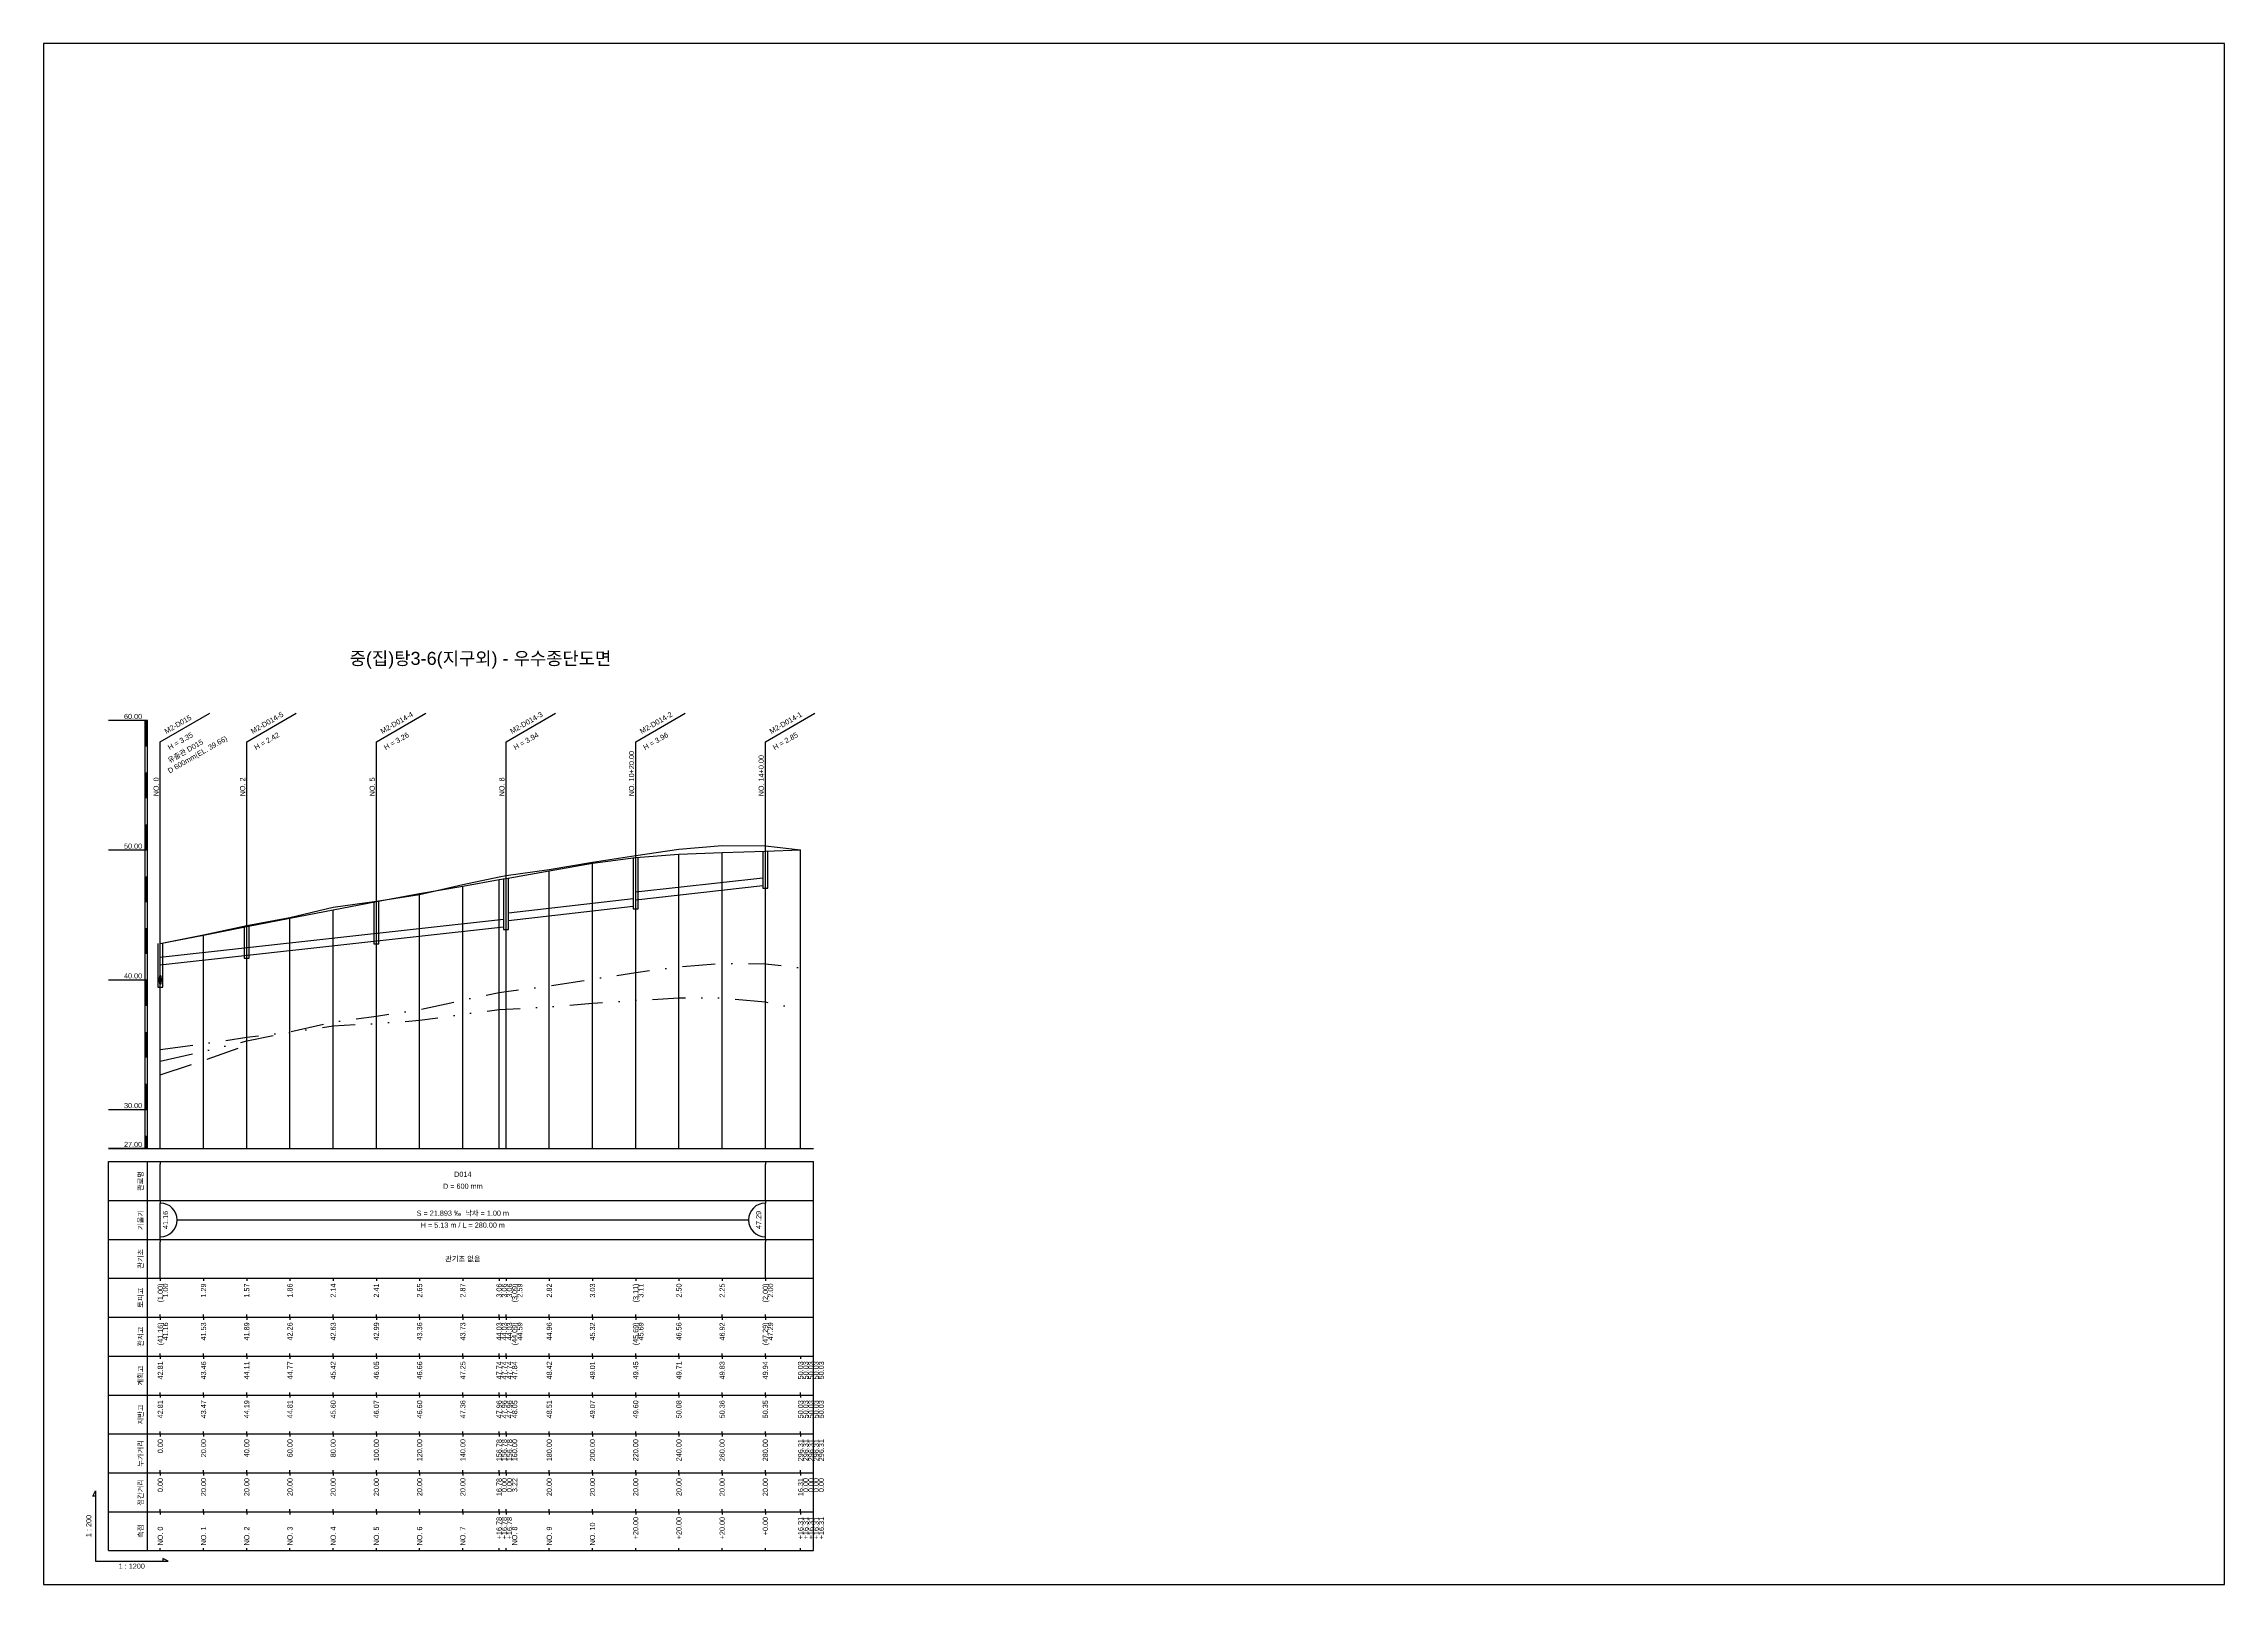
# Model space of a CAD drawing. Header units: millimetres. Extents: x -105495 to 3444, y -108190 to 2013.
# Drawn here: x 20 to 861, y -21896 to -21302 of the extents above; entities that cross this region are included whole.
import ezdxf
from ezdxf.enums import TextEntityAlignment as Align

# ---------------------------------------------------------------- set-up
doc = ezdxf.new("R2010")
doc.units = ezdxf.units.MM
for name, pattern in [('BORDER', [44.45, 12.7, -6.35, 12.7, -6.35, 0, -6.35]), ('DASHDOT', [25.4, 12.7, -6.35, 0, -6.35]), ('DIVIDE', [31.75, 12.7, -6.35, 0, -6.35, 0, -6.35])]:
    doc.linetypes.add(name, pattern=pattern)
for name, color, linetype in [('KZ_종단_계획선', 1, 'Continuous'), ('KZ_종단_관로', 4, 'Continuous'), ('KZ_종단_깃발', 7, 'Continuous'), ('KZ_종단_노선명', 7, 'Continuous'), ('KZ_종단_도각', 7, 'Continuous'), ('KZ_종단_맨홀', 4, 'Continuous'), ('KZ_종단_수직선', 7, 'Continuous'), ('KZ_종단_암선1', 56, 'DASHDOT'), ('KZ_종단_암선2', 4, 'DIVIDE'), ('KZ_종단_암선3', 6, 'BORDER'), ('KZ_종단_원형관', 4, 'Continuous'), ('KZ_종단_지반선', 3, 'Continuous'), ('KZ_종단_테이블문자', 7, 'Continuous'), ('KZ_종단_테이블선', 7, 'Continuous'), ('KZ_종단_폴대', 7, 'Continuous')]:
    doc.layers.add(name, color=color, linetype=linetype)
doc.styles.get("Standard").update_dxf_attribs({"font": 'arial.ttf'})

msp = doc.modelspace()

# ---------------------------------------------------------------- linework, layer by layer
at = {"layer": 'KZ_종단_계획선'}
msp.add_lwpolyline([(65, -21648.95), (81.67, -21645.69), (98.33, -21642.43), (115, -21639.17), (131.67, -21635.91), (148.33, -21632.75), (165, -21629.71), (181.67, -21626.77), (195.65, -21624.3), (195.65, -21624.3), (195.65, -21624.3), (198.33, -21623.82), (215, -21620.88), (231.67, -21617.97), (248.33, -21615.74), (265, -21614.47), (281.67, -21613.87), (298.33, -21613.31), (311.92, -21612.85), (311.92, -21612.85), (311.92, -21612.85), (311.92, -21612.85), (311.92, -21612.85)], dxfattribs=at)
at = {"layer": 'KZ_종단_관로'}
for p, q in [((248.33, -21629.05), (297.33, -21623.55)), ((248.33, -21632.05), (297.33, -21626.55)), ((199.33, -21637.04), (247.33, -21631.55)), ((199.33, -21640.04), (247.33, -21634.55)), ((65, -21654.2), (197.33, -21639.54)), ((65, -21657.2), (197.33, -21642.54))]:
    msp.add_line(p, q, dxfattribs=at)
at = {"layer": 'KZ_종단_깃발'}
for p, q in [((65, -21571.19), (84.05, -21560.19)), ((98.33, -21571.19), (117.39, -21560.19)), ((148.33, -21571.19), (167.39, -21560.19)), ((198.33, -21571.19), (217.39, -21560.19)), ((248.33, -21571.19), (267.39, -21560.19)), ((298.33, -21571.19), (317.39, -21560.19)), ((65, -21728), (65, -21571.19)), ((98.33, -21728), (98.33, -21571.19)), ((148.33, -21728), (148.33, -21571.19)), ((198.33, -21728), (198.33, -21571.19)), ((248.33, -21728), (248.33, -21571.19)), ((298.33, -21728), (298.33, -21571.19))]:
    msp.add_line(p, q, dxfattribs=at)
at = {"layer": 'KZ_종단_도각'}
msp.add_lwpolyline([(20, -21896), (861, -21896), (861, -21302), (20, -21302)], close=True, dxfattribs=at)
at = {"layer": 'KZ_종단_맨홀'}
for points in [[(297.33, -21613.31), (297.33, -21627.55), (299.33, -21627.55), (299.33, -21613.31)], [(247.33, -21615.74), (247.33, -21635.55), (249.33, -21635.55), (249.33, -21615.74)], [(197.33, -21623.82), (197.33, -21643.54), (199.33, -21643.54), (199.33, -21623.82)], [(147.33, -21632.75), (147.33, -21649.04), (149.33, -21649.04), (149.33, -21632.75)], [(97.33, -21642.43), (97.33, -21654.54), (99.33, -21654.54), (99.33, -21642.43)], [(64, -21648.95), (64, -21665.7), (66, -21665.7), (66, -21648.95)]]:
    msp.add_lwpolyline(points, dxfattribs=at)
at = {"layer": 'KZ_종단_수직선'}
for p, q in [((298.33, -21728), (298.33, -21613.31)), ((311.92, -21728), (311.92, -21612.85)), ((311.92, -21728), (311.92, -21612.85)), ((311.92, -21728), (311.92, -21612.85)), ((311.92, -21728), (311.92, -21612.85)), ((311.92, -21728), (311.92, -21612.85)), ((215, -21728), (215, -21620.88)), ((231.67, -21728), (231.67, -21617.97)), ((248.33, -21728), (248.33, -21615.74)), ((265, -21728), (265, -21614.47)), ((281.67, -21728), (281.67, -21613.87)), ((165, -21728), (165, -21629.71)), ((181.67, -21728), (181.67, -21626.77)), ((195.65, -21728), (195.65, -21624.3)), ((195.65, -21728), (195.65, -21624.3)), ((195.65, -21728), (195.65, -21624.3)), ((198.33, -21728), (198.33, -21623.82)), ((131.67, -21728), (131.67, -21635.91)), ((148.33, -21728), (148.33, -21632.75)), ((81.67, -21728), (81.67, -21645.69)), ((98.33, -21728), (98.33, -21642.43)), ((115, -21728), (115, -21639.17)), ((65, -21728), (65, -21648.95))]:
    msp.add_line(p, q, dxfattribs=at)
at = {"layer": 'KZ_종단_암선1', "flags": 128}
msp.add_lwpolyline([(65, -21689.79), (81.67, -21687.54), (98.33, -21685.06), (115, -21682.95), (131.67, -21679.13), (148.33, -21676.94), (165, -21674.41), (181.67, -21670.73), (195.65, -21667.85), (195.65, -21667.85), (195.65, -21667.85), (198.33, -21667.44), (215, -21665.28), (231.67, -21662.62), (248.33, -21660.12), (265, -21657.84), (281.67, -21656.56), (298.33, -21656.71), (311.92, -21658.35), (311.92, -21658.35), (311.92, -21658.35), (311.92, -21658.35), (311.92, -21658.35)], dxfattribs=at)
at = {"layer": 'KZ_종단_암선2', "flags": 128}
msp.add_lwpolyline([(65, -21694.29), (81.67, -21690.56), (98.33, -21686.49), (115, -21683.15), (131.67, -21680.64), (148.33, -21679.75), (165, -21678.54), (181.67, -21676.19), (195.65, -21674.42), (195.65, -21674.42), (195.65, -21674.42), (198.33, -21674.21), (215, -21673.35), (231.67, -21671.99), (248.33, -21670.83), (265, -21669.89), (281.67, -21669.92), (298.33, -21671.43), (311.92, -21674.23), (311.92, -21674.23), (311.92, -21674.23), (311.92, -21674.23), (311.92, -21674.23)], dxfattribs=at)
at = {"layer": 'KZ_종단_암선3', "flags": 128}
msp.add_lwpolyline([(65, -21699.5), (81.67, -21694.05), (98.33, -21688.15)], dxfattribs=at)
at = {"layer": 'KZ_종단_원형관'}
for p, q in [((64.71, -21662.65), (64.73, -21662.35)), ((64.71, -21662.95), (64.71, -21662.65)), ((64.71, -21663.25), (64.71, -21662.95)), ((64.73, -21663.55), (64.71, -21663.25)), ((64.73, -21662.35), (64.75, -21662.07)), ((64.75, -21663.82), (64.73, -21663.55)), ((64.75, -21662.07), (64.78, -21661.83)), ((64.78, -21664.07), (64.75, -21663.82)), ((64.78, -21661.83), (64.81, -21661.61)), ((64.81, -21664.29), (64.78, -21664.07)), ((64.81, -21661.61), (64.85, -21661.43)), ((64.85, -21661.43), (64.9, -21661.31)), ((64.9, -21661.31), (64.95, -21661.23)), ((64.95, -21661.23), (65, -21661.2)), ((65, -21661.2), (65.05, -21661.23)), ((65.05, -21661.23), (65.1, -21661.31)), ((65.1, -21661.31), (65.15, -21661.43)), ((65.15, -21661.43), (65.19, -21661.61)), ((65.19, -21661.61), (65.22, -21661.83)), ((65.22, -21664.07), (65.19, -21664.29)), ((65.22, -21661.83), (65.25, -21662.07)), ((65.25, -21663.82), (65.22, -21664.07)), ((65.25, -21662.07), (65.27, -21662.35)), ((65.27, -21663.55), (65.25, -21663.82)), ((65.27, -21662.35), (65.29, -21662.65)), ((65.29, -21663.25), (65.27, -21663.55)), ((65.29, -21662.65), (65.29, -21662.95)), ((65.29, -21662.95), (65.29, -21663.25)), ((64.85, -21664.47), (64.81, -21664.29)), ((64.9, -21664.59), (64.85, -21664.47)), ((64.95, -21664.67), (64.9, -21664.59)), ((65, -21664.7), (64.95, -21664.67)), ((65.05, -21664.67), (65, -21664.7)), ((65.1, -21664.59), (65.05, -21664.67)), ((65.15, -21664.47), (65.1, -21664.59)), ((65.19, -21664.29), (65.15, -21664.47))]:
    msp.add_line(p, q, dxfattribs=at)
at = {"layer": 'KZ_종단_지반선', "flags": 128}
msp.add_lwpolyline([(65, -21648.97), (81.67, -21645.63), (98.33, -21642.04), (115, -21638.94), (131.67, -21634.98), (148.33, -21632.65), (165, -21629.99), (181.67, -21626.18), (195.65, -21623.18), (195.65, -21623.18), (195.65, -21623.18), (198.33, -21622.75), (215, -21620.44), (231.67, -21617.63), (248.33, -21615.01), (265, -21612.61), (281.67, -21611.19), (298.33, -21611.24), (311.92, -21612.83), (311.92, -21612.83), (311.92, -21612.83), (311.92, -21612.83), (311.92, -21612.83)], dxfattribs=at)
at = {"layer": 'KZ_종단_테이블문자'}
for p, q in [((65, -21733), (65, -21734)), ((65, -21747), (65, -21734)), ((298.33, -21733), (298.33, -21734)), ((298.33, -21747), (298.33, -21734)), ((65, -21748), (65, -21747)), ((65, -21748), (65, -21749)), ((298.33, -21748), (298.33, -21747)), ((298.33, -21748), (298.33, -21749)), ((65, -21762), (65, -21749)), ((71.42, -21755.5), (291.92, -21755.5)), ((298.33, -21762), (298.33, -21749)), ((65, -21763), (65, -21762)), ((65, -21763), (65, -21764)), ((65, -21777), (65, -21764)), ((298.33, -21763), (298.33, -21762)), ((298.33, -21763), (298.33, -21764)), ((298.33, -21777), (298.33, -21764)), ((65, -21778), (65, -21777)), ((298.33, -21778), (298.33, -21777))]:
    msp.add_line(p, q, dxfattribs=at)
for centre, start, end in [((65, -21755.5), 270, 90), ((298.33, -21755.5), 90, 270)]:
    msp.add_arc(centre, 6.5, start, end, dxfattribs=at)
at = {"layer": 'KZ_종단_테이블선'}
for p, q in [((45, -21728), (316.92, -21728)), ((45, -21748), (45, -21733)), ((45, -21733), (316.92, -21733)), ((60, -21748), (60, -21733)), ((316.92, -21748), (316.92, -21733)), ((45, -21763), (45, -21748)), ((45, -21748), (316.92, -21748)), ((60, -21763), (60, -21748)), ((316.92, -21763), (316.92, -21748)), ((45, -21778), (45, -21763)), ((45, -21763), (316.92, -21763)), ((60, -21778), (60, -21763)), ((316.92, -21778), (316.92, -21763)), ((45, -21793), (45, -21778)), ((45, -21778), (316.92, -21778)), ((60, -21793), (60, -21778)), ((65, -21778), (65, -21779)), ((81.67, -21778), (81.67, -21779)), ((98.33, -21778), (98.33, -21779)), ((115, -21778), (115, -21779)), ((131.67, -21778), (131.67, -21779)), ((148.33, -21778), (148.33, -21779)), ((165, -21778), (165, -21779)), ((181.67, -21778), (181.67, -21779)), ((195.65, -21778), (195.65, -21779)), ((195.65, -21778), (195.65, -21779)), ((195.65, -21778), (195.65, -21779)), ((198.33, -21778), (198.33, -21779)), ((215, -21778), (215, -21779)), ((231.67, -21778), (231.67, -21779)), ((248.33, -21778), (248.33, -21779)), ((265, -21778), (265, -21779)), ((281.67, -21778), (281.67, -21779)), ((298.33, -21778), (298.33, -21779)), ((316.92, -21793), (316.92, -21778)), ((45, -21808), (45, -21793)), ((45, -21793), (316.92, -21793)), ((60, -21808), (60, -21793)), ((65, -21793), (65, -21792)), ((65, -21793), (65, -21794)), ((81.67, -21793), (81.67, -21792)), ((81.67, -21793), (81.67, -21794)), ((98.33, -21793), (98.33, -21792)), ((98.33, -21793), (98.33, -21794)), ((115, -21793), (115, -21792)), ((115, -21793), (115, -21794)), ((131.67, -21793), (131.67, -21792)), ((131.67, -21793), (131.67, -21794)), ((148.33, -21793), (148.33, -21792)), ((148.33, -21793), (148.33, -21794)), ((165, -21793), (165, -21792)), ((165, -21793), (165, -21794)), ((181.67, -21793), (181.67, -21792)), ((181.67, -21793), (181.67, -21794)), ((195.65, -21793), (195.65, -21792)), ((195.65, -21793), (195.65, -21792)), ((195.65, -21793), (195.65, -21792)), ((195.65, -21793), (195.65, -21794)), ((195.65, -21793), (195.65, -21794)), ((195.65, -21793), (195.65, -21794)), ((198.33, -21793), (198.33, -21792)), ((198.33, -21793), (198.33, -21794)), ((215, -21793), (215, -21792)), ((215, -21793), (215, -21794)), ((231.67, -21793), (231.67, -21792)), ((231.67, -21793), (231.67, -21794)), ((248.33, -21793), (248.33, -21792)), ((248.33, -21793), (248.33, -21794)), ((265, -21793), (265, -21792)), ((265, -21793), (265, -21794)), ((281.67, -21793), (281.67, -21792)), ((281.67, -21793), (281.67, -21794)), ((298.33, -21793), (298.33, -21792)), ((298.33, -21793), (298.33, -21794)), ((316.92, -21808), (316.92, -21793)), ((65, -21808), (65, -21807)), ((81.67, -21808), (81.67, -21807)), ((98.33, -21808), (98.33, -21807)), ((115, -21808), (115, -21807)), ((131.67, -21808), (131.67, -21807)), ((148.33, -21808), (148.33, -21807)), ((165, -21808), (165, -21807)), ((181.67, -21808), (181.67, -21807)), ((195.65, -21808), (195.65, -21807)), ((195.65, -21808), (195.65, -21807)), ((195.65, -21808), (195.65, -21807)), ((198.33, -21808), (198.33, -21807)), ((215, -21808), (215, -21807)), ((231.67, -21808), (231.67, -21807)), ((248.33, -21808), (248.33, -21807)), ((265, -21808), (265, -21807)), ((281.67, -21808), (281.67, -21807)), ((298.33, -21808), (298.33, -21807)), ((45, -21823), (45, -21808)), ((45, -21808), (316.92, -21808)), ((60, -21823), (60, -21808)), ((65, -21808), (65, -21809)), ((81.67, -21808), (81.67, -21809)), ((98.33, -21808), (98.33, -21809)), ((115, -21808), (115, -21809)), ((131.67, -21808), (131.67, -21809)), ((148.33, -21808), (148.33, -21809)), ((165, -21808), (165, -21809)), ((181.67, -21808), (181.67, -21809)), ((195.65, -21808), (195.65, -21809)), ((195.65, -21808), (195.65, -21809)), ((195.65, -21808), (195.65, -21809)), ((198.33, -21808), (198.33, -21809)), ((215, -21808), (215, -21809)), ((231.67, -21808), (231.67, -21809)), ((248.33, -21808), (248.33, -21809)), ((265, -21808), (265, -21809)), ((281.67, -21808), (281.67, -21809)), ((298.33, -21808), (298.33, -21809)), ((311.92, -21808), (311.92, -21809)), ((311.92, -21808), (311.92, -21809)), ((311.92, -21808), (311.92, -21809)), ((311.92, -21808), (311.92, -21809)), ((311.92, -21808), (311.92, -21809)), ((316.92, -21823), (316.92, -21808)), ((45, -21838), (45, -21823)), ((45, -21823), (316.92, -21823)), ((60, -21838), (60, -21823)), ((65, -21823), (65, -21822)), ((65, -21823), (65, -21824)), ((81.67, -21823), (81.67, -21822)), ((81.67, -21823), (81.67, -21824)), ((98.33, -21823), (98.33, -21822)), ((98.33, -21823), (98.33, -21824)), ((115, -21823), (115, -21822)), ((115, -21823), (115, -21824)), ((131.67, -21823), (131.67, -21822)), ((131.67, -21823), (131.67, -21824)), ((148.33, -21823), (148.33, -21822)), ((148.33, -21823), (148.33, -21824)), ((165, -21823), (165, -21822)), ((165, -21823), (165, -21824)), ((181.67, -21823), (181.67, -21822)), ((181.67, -21823), (181.67, -21824)), ((195.65, -21823), (195.65, -21822)), ((195.65, -21823), (195.65, -21822)), ((195.65, -21823), (195.65, -21822)), ((195.65, -21823), (195.65, -21824)), ((195.65, -21823), (195.65, -21824)), ((195.65, -21823), (195.65, -21824)), ((198.33, -21823), (198.33, -21822)), ((198.33, -21823), (198.33, -21824)), ((215, -21823), (215, -21822)), ((215, -21823), (215, -21824)), ((231.67, -21823), (231.67, -21822)), ((231.67, -21823), (231.67, -21824)), ((248.33, -21823), (248.33, -21822)), ((248.33, -21823), (248.33, -21824)), ((265, -21823), (265, -21822)), ((265, -21823), (265, -21824)), ((281.67, -21823), (281.67, -21822)), ((281.67, -21823), (281.67, -21824)), ((298.33, -21823), (298.33, -21822)), ((298.33, -21823), (298.33, -21824)), ((311.92, -21823), (311.92, -21822)), ((311.92, -21823), (311.92, -21822)), ((311.92, -21823), (311.92, -21822)), ((311.92, -21823), (311.92, -21822)), ((311.92, -21823), (311.92, -21822)), ((311.92, -21823), (311.92, -21824)), ((311.92, -21823), (311.92, -21824)), ((311.92, -21823), (311.92, -21824)), ((311.92, -21823), (311.92, -21824)), ((311.92, -21823), (311.92, -21824)), ((316.92, -21838), (316.92, -21823)), ((45, -21853), (45, -21838)), ((45, -21838), (316.92, -21838)), ((60, -21853), (60, -21838)), ((65, -21838), (65, -21837)), ((65, -21838), (65, -21839)), ((81.67, -21838), (81.67, -21837)), ((81.67, -21838), (81.67, -21839)), ((98.33, -21838), (98.33, -21837)), ((98.33, -21838), (98.33, -21839)), ((115, -21838), (115, -21837)), ((115, -21838), (115, -21839)), ((131.67, -21838), (131.67, -21837)), ((131.67, -21838), (131.67, -21839)), ((148.33, -21838), (148.33, -21837)), ((148.33, -21838), (148.33, -21839)), ((165, -21838), (165, -21837)), ((165, -21838), (165, -21839)), ((181.67, -21838), (181.67, -21837)), ((181.67, -21838), (181.67, -21839)), ((195.65, -21838), (195.65, -21837)), ((195.65, -21838), (195.65, -21837)), ((195.65, -21838), (195.65, -21837)), ((195.65, -21838), (195.65, -21839)), ((195.65, -21838), (195.65, -21839)), ((195.65, -21838), (195.65, -21839)), ((198.33, -21838), (198.33, -21837)), ((198.33, -21838), (198.33, -21839)), ((215, -21838), (215, -21837)), ((215, -21838), (215, -21839)), ((231.67, -21838), (231.67, -21837)), ((231.67, -21838), (231.67, -21839)), ((248.33, -21838), (248.33, -21837)), ((248.33, -21838), (248.33, -21839)), ((265, -21838), (265, -21837)), ((265, -21838), (265, -21839)), ((281.67, -21838), (281.67, -21837)), ((281.67, -21838), (281.67, -21839)), ((298.33, -21838), (298.33, -21837)), ((298.33, -21838), (298.33, -21839)), ((311.92, -21838), (311.92, -21837)), ((311.92, -21838), (311.92, -21837)), ((311.92, -21838), (311.92, -21837)), ((311.92, -21838), (311.92, -21837)), ((311.92, -21838), (311.92, -21837)), ((311.92, -21838), (311.92, -21839)), ((311.92, -21838), (311.92, -21839)), ((311.92, -21838), (311.92, -21839)), ((311.92, -21838), (311.92, -21839)), ((311.92, -21838), (311.92, -21839)), ((316.92, -21853), (316.92, -21838)), ((45, -21868), (45, -21853)), ((45, -21853), (316.92, -21853)), ((60, -21868), (60, -21853)), ((65, -21853), (65, -21852)), ((65, -21853), (65, -21854)), ((81.67, -21853), (81.67, -21852)), ((81.67, -21853), (81.67, -21854)), ((98.33, -21853), (98.33, -21852)), ((98.33, -21853), (98.33, -21854)), ((115, -21853), (115, -21852)), ((115, -21853), (115, -21854)), ((131.67, -21853), (131.67, -21852)), ((131.67, -21853), (131.67, -21854)), ((148.33, -21853), (148.33, -21852)), ((148.33, -21853), (148.33, -21854)), ((165, -21853), (165, -21852)), ((165, -21853), (165, -21854)), ((181.67, -21853), (181.67, -21852)), ((181.67, -21853), (181.67, -21854)), ((195.65, -21853), (195.65, -21852)), ((195.65, -21853), (195.65, -21852)), ((195.65, -21853), (195.65, -21852)), ((195.65, -21853), (195.65, -21854)), ((195.65, -21853), (195.65, -21854)), ((195.65, -21853), (195.65, -21854)), ((198.33, -21853), (198.33, -21852)), ((198.33, -21853), (198.33, -21854)), ((215, -21853), (215, -21852)), ((215, -21853), (215, -21854)), ((231.67, -21853), (231.67, -21852)), ((231.67, -21853), (231.67, -21854)), ((248.33, -21853), (248.33, -21852)), ((248.33, -21853), (248.33, -21854)), ((265, -21853), (265, -21852)), ((265, -21853), (265, -21854)), ((281.67, -21853), (281.67, -21852)), ((281.67, -21853), (281.67, -21854)), ((298.33, -21853), (298.33, -21852)), ((298.33, -21853), (298.33, -21854)), ((311.92, -21853), (311.92, -21852)), ((311.92, -21853), (311.92, -21852)), ((311.92, -21853), (311.92, -21852)), ((311.92, -21853), (311.92, -21852)), ((311.92, -21853), (311.92, -21852)), ((311.92, -21853), (311.92, -21854)), ((311.92, -21853), (311.92, -21854)), ((311.92, -21853), (311.92, -21854)), ((311.92, -21853), (311.92, -21854)), ((311.92, -21853), (311.92, -21854)), ((316.92, -21868), (316.92, -21853)), ((45, -21883), (45, -21868)), ((45, -21868), (316.92, -21868)), ((60, -21883), (60, -21868)), ((65, -21868), (65, -21867)), ((65, -21868), (65, -21869)), ((81.67, -21868), (81.67, -21867)), ((81.67, -21868), (81.67, -21869)), ((98.33, -21868), (98.33, -21867)), ((98.33, -21868), (98.33, -21869)), ((115, -21868), (115, -21867)), ((115, -21868), (115, -21869)), ((131.67, -21868), (131.67, -21867)), ((131.67, -21868), (131.67, -21869)), ((148.33, -21868), (148.33, -21867)), ((148.33, -21868), (148.33, -21869)), ((165, -21868), (165, -21867)), ((165, -21868), (165, -21869)), ((181.67, -21868), (181.67, -21867)), ((181.67, -21868), (181.67, -21869)), ((195.65, -21868), (195.65, -21867)), ((195.65, -21868), (195.65, -21867)), ((195.65, -21868), (195.65, -21867)), ((195.65, -21868), (195.65, -21869)), ((195.65, -21868), (195.65, -21869)), ((195.65, -21868), (195.65, -21869)), ((198.33, -21868), (198.33, -21867)), ((198.33, -21868), (198.33, -21869)), ((215, -21868), (215, -21867)), ((215, -21868), (215, -21869)), ((231.67, -21868), (231.67, -21867)), ((231.67, -21868), (231.67, -21869)), ((248.33, -21868), (248.33, -21867)), ((248.33, -21868), (248.33, -21869)), ((265, -21868), (265, -21867)), ((265, -21868), (265, -21869)), ((281.67, -21868), (281.67, -21867)), ((281.67, -21868), (281.67, -21869)), ((298.33, -21868), (298.33, -21867)), ((298.33, -21868), (298.33, -21869)), ((311.92, -21868), (311.92, -21867)), ((311.92, -21868), (311.92, -21867)), ((311.92, -21868), (311.92, -21867)), ((311.92, -21868), (311.92, -21867)), ((311.92, -21868), (311.92, -21867)), ((311.92, -21868), (311.92, -21869)), ((311.92, -21868), (311.92, -21869)), ((311.92, -21868), (311.92, -21869)), ((311.92, -21868), (311.92, -21869)), ((311.92, -21868), (311.92, -21869)), ((316.92, -21883), (316.92, -21868)), ((65, -21883), (65, -21882)), ((81.67, -21883), (81.67, -21882)), ((98.33, -21883), (98.33, -21882)), ((115, -21883), (115, -21882)), ((131.67, -21883), (131.67, -21882)), ((148.33, -21883), (148.33, -21882)), ((165, -21883), (165, -21882)), ((181.67, -21883), (181.67, -21882)), ((195.65, -21883), (195.65, -21882)), ((195.65, -21883), (195.65, -21882)), ((195.65, -21883), (195.65, -21882)), ((198.33, -21883), (198.33, -21882)), ((215, -21883), (215, -21882)), ((231.67, -21883), (231.67, -21882)), ((248.33, -21883), (248.33, -21882)), ((265, -21883), (265, -21882)), ((281.67, -21883), (281.67, -21882)), ((298.33, -21883), (298.33, -21882)), ((311.92, -21883), (311.92, -21882)), ((311.92, -21883), (311.92, -21882)), ((311.92, -21883), (311.92, -21882)), ((311.92, -21883), (311.92, -21882)), ((311.92, -21883), (311.92, -21882)), ((45, -21883), (316.92, -21883))]:
    msp.add_line(p, q, dxfattribs=at)
msp.add_lwpolyline([(40, -21862), (39, -21862), (40, -21860), (40, -21887), (68, -21887), (66, -21886), (66, -21887)], dxfattribs=at)
at = {"layer": 'KZ_종단_폴대'}
for p, q in [((60, -21563), (45, -21563)), ((60, -21613), (45, -21613)), ((60, -21663), (45, -21663)), ((60, -21713), (45, -21713)), ((60, -21728), (45, -21728))]:
    msp.add_line(p, q, dxfattribs=at)
at = {"layer": 'KZ_종단_폴대', "const_width": 1}
for points in [[(59.5, -21573), (59.5, -21563)], [(59.5, -21593), (59.5, -21583)], [(59.5, -21613), (59.5, -21603)], [(59.5, -21633), (59.5, -21623)], [(59.5, -21653), (59.5, -21643)], [(59.5, -21673), (59.5, -21663)], [(59.5, -21693), (59.5, -21683)], [(59.5, -21713), (59.5, -21703)], [(59.5, -21728), (59.5, -21723)]]:
    msp.add_lwpolyline(points, dxfattribs=at)
at = {"layer": 'KZ_종단_폴대'}
msp.add_lwpolyline([(60, -21728), (60, -21563), (59, -21563), (59, -21728), (60, -21728)], dxfattribs=at)

# ---------------------------------------------------------------- texts
at = {"layer": 'KZ_종단_깃발'}
for s, rotation, p in [('M2-D015', 30, (67.6, -21568.69)), ('M2-D014-5', 30, (100.93, -21568.69)), ('M2-D014-4', 30, (150.93, -21568.69)), ('M2-D014-3', 30, (200.93, -21568.69)), ('M2-D014-2', 30, (250.93, -21568.69)), ('M2-D014-1', 30, (300.93, -21568.69)), ('NO. 10+20.00', 90, (248.33, -21592.19)), ('NO. 14+0.00', 90, (298.33, -21592.19)), ('NO. 0', 90, (65, -21592.19)), ('NO. 2', 90, (98.33, -21592.19)), ('NO. 5', 90, (148.33, -21592.19)), ('NO. 8', 90, (198.33, -21592.19))]:
    msp.add_text(s, height=2, rotation=rotation, dxfattribs=at).set_placement(p, align=Align.BOTTOM_LEFT)
for s, p in [('H = 3.35', (67.6, -21572.69)), ('D 600mm(EL. 39.66)', (67.6, -21581.69)), ('유출관 D015', (67.6, -21577.69)), ('H = 2.42', (100.93, -21572.69)), ('H = 3.26', (150.93, -21572.69)), ('H = 3.94', (200.93, -21572.69)), ('H = 3.96', (250.93, -21572.69)), ('H = 2.85', (300.93, -21572.69))]:
    msp.add_text(s, height=2, rotation=30, dxfattribs=at).set_placement(p, align=Align.TOP_LEFT)
at = {"layer": 'KZ_종단_노선명'}
msp.add_text('중(집)탕3-6(지구외) - 우수종단도면', height=5, dxfattribs=at).set_placement((188.46, -21543), align=Align.BOTTOM_CENTER)
at = {"layer": 'KZ_종단_테이블문자'}
for s, p in [('D014', (181.67, -21739.5)), ('S = 21.893 ‰  낙차 = 1.00 m', (181.67, -21754.5))]:
    msp.add_text(s, height=2, dxfattribs=at).set_placement(p, align=Align.BOTTOM_CENTER)
for s, p in [('D = 600 mm', (181.67, -21741.5)), ('H = 5.13 m / L = 280.00 m', (181.67, -21756.5))]:
    msp.add_text(s, height=2, dxfattribs=at).set_placement(p, align=Align.TOP_CENTER)
msp.add_text('41.16', height=2, rotation=90, dxfattribs=at).set_placement((66, -21755.5), align=Align.TOP_CENTER)
msp.add_text('47.29', height=2, rotation=90, dxfattribs=at).set_placement((297.33, -21755.5), align=Align.BOTTOM_CENTER)
msp.add_text('관기초 없음', height=2, dxfattribs=at).set_placement((181.67, -21770.5), align=Align.MIDDLE_CENTER)
for s, p in [('(1.00)', (65, -21780)), ('1.00', (67, -21780)), ('1.29', (81.67, -21780)), ('1.57', (98.33, -21780)), ('1.86', (115, -21780)), ('2.14', (131.67, -21780)), ('2.41', (148.33, -21780)), ('2.65', (165, -21780)), ('2.87', (181.67, -21780)), ('3.06', (195.65, -21780)), ('3.06', (197.65, -21780)), ('3.06', (199.65, -21780)), ('(3.09)', (201.65, -21780)), ('2.59', (203.65, -21780)), ('2.82', (215, -21780)), ('3.03', (231.67, -21780)), ('(3.11)', (248.33, -21780)), ('3.11', (250.33, -21780)), ('2.50', (265, -21780)), ('2.25', (281.67, -21780)), ('(2.00)', (298.33, -21780)), ('2.00', (300.33, -21780)), ('(41.16)', (65, -21795)), ('41.16', (67, -21795)), ('41.53', (81.67, -21795)), ('41.89', (98.33, -21795)), ('42.26', (115, -21795)), ('42.63', (131.67, -21795)), ('42.99', (148.33, -21795)), ('43.36', (165, -21795)), ('43.73', (181.67, -21795)), ('44.03', (195.65, -21795)), ('44.03', (197.65, -21795)), ('44.03', (199.65, -21795)), ('(44.09)', (201.65, -21795)), ('44.59', (203.65, -21795)), ('44.96', (215, -21795)), ('45.32', (231.67, -21795)), ('(45.69)', (248.33, -21795)), ('45.69', (250.33, -21795)), ('46.56', (265, -21795)), ('46.92', (281.67, -21795)), ('(47.29)', (298.33, -21795)), ('47.29', (300.33, -21795)), ('42.81', (65, -21810)), ('43.46', (81.67, -21810)), ('44.11', (98.33, -21810)), ('44.77', (115, -21810)), ('45.42', (131.67, -21810)), ('46.05', (148.33, -21810)), ('46.66', (165, -21810)), ('47.25', (181.67, -21810)), ('47.74', (195.65, -21810)), ('47.74', (197.65, -21810)), ('47.74', (199.65, -21810)), ('47.84', (201.65, -21810)), ('48.42', (215, -21810)), ('49.01', (231.67, -21810)), ('49.45', (248.33, -21810)), ('49.71', (265, -21810)), ('49.83', (281.67, -21810)), ('49.94', (298.33, -21810)), ('50.03', (311.92, -21810)), ('50.03', (313.92, -21810)), ('50.03', (315.92, -21810)), ('50.03', (317.92, -21810)), ('50.03', (319.92, -21810)), ('42.81', (65, -21825)), ('43.47', (81.67, -21825)), ('44.19', (98.33, -21825)), ('44.81', (115, -21825)), ('45.60', (131.67, -21825)), ('46.07', (148.33, -21825)), ('46.60', (165, -21825)), ('47.36', (181.67, -21825)), ('47.96', (195.65, -21825)), ('47.96', (197.65, -21825)), ('47.96', (199.65, -21825)), ('48.05', (201.65, -21825)), ('48.51', (215, -21825)), ('49.07', (231.67, -21825)), ('49.60', (248.33, -21825)), ('50.08', (265, -21825)), ('50.36', (281.67, -21825)), ('50.35', (298.33, -21825)), ('50.03', (311.92, -21825)), ('50.03', (313.92, -21825)), ('50.03', (315.92, -21825)), ('50.03', (317.92, -21825)), ('50.03', (319.92, -21825)), ('0.00', (65, -21840)), ('20.00', (81.67, -21840)), ('40.00', (98.33, -21840)), ('60.00', (115, -21840)), ('80.00', (131.67, -21840)), ('100.00', (148.33, -21840)), ('120.00', (165, -21840)), ('140.00', (181.67, -21840)), ('156.78', (195.65, -21840)), ('156.78', (197.65, -21840)), ('156.78', (199.65, -21840)), ('160.00', (201.65, -21840)), ('180.00', (215, -21840)), ('200.00', (231.67, -21840)), ('220.00', (248.33, -21840)), ('240.00', (265, -21840)), ('260.00', (281.67, -21840)), ('280.00', (298.33, -21840)), ('296.31', (311.92, -21840)), ('296.31', (313.92, -21840)), ('296.31', (315.92, -21840)), ('296.31', (317.92, -21840)), ('296.31', (319.92, -21840)), ('0.00', (65, -21855)), ('20.00', (81.67, -21855)), ('20.00', (98.33, -21855)), ('20.00', (115, -21855)), ('20.00', (131.67, -21855)), ('20.00', (148.33, -21855)), ('20.00', (165, -21855)), ('20.00', (181.67, -21855)), ('16.78', (195.65, -21855)), ('0.00', (197.65, -21855)), ('0.00', (199.65, -21855)), ('3.22', (201.65, -21855)), ('20.00', (215, -21855)), ('20.00', (231.67, -21855)), ('20.00', (248.33, -21855)), ('20.00', (265, -21855)), ('20.00', (281.67, -21855)), ('20.00', (298.33, -21855)), ('16.31', (311.92, -21855)), ('0.00', (313.92, -21855)), ('0.00', (315.92, -21855)), ('0.00', (317.92, -21855)), ('0.00', (319.92, -21855)), ('+16.78', (195.65, -21870)), ('+16.78', (197.65, -21870)), ('+16.78', (199.65, -21870)), ('+20.00', (248.33, -21870)), ('+20.00', (265, -21870)), ('+20.00', (281.67, -21870)), ('+0.00', (298.33, -21870)), ('+16.31', (311.92, -21870)), ('+16.31', (313.92, -21870)), ('+16.31', (315.92, -21870)), ('+16.31', (317.92, -21870)), ('+16.31', (319.92, -21870))]:
    msp.add_text(s, height=2, rotation=90, dxfattribs=at).set_placement(p, align=Align.MIDDLE_RIGHT)
for s, p in [('NO. 0', (65, -21881)), ('NO. 1', (81.67, -21881)), ('NO. 2', (98.33, -21881)), ('NO. 3', (115, -21881)), ('NO. 4', (131.67, -21881)), ('NO. 5', (148.33, -21881)), ('NO. 6', (165, -21881)), ('NO. 7', (181.67, -21881)), ('NO. 8', (201.65, -21881)), ('NO. 9', (215, -21881)), ('NO. 10', (231.67, -21881))]:
    msp.add_text(s, height=2, rotation=90, dxfattribs=at).set_placement(p, align=Align.MIDDLE_LEFT)
at = {"layer": 'KZ_종단_테이블선'}
for s, p in [('관로명', (59, -21740.5)), ('기울기', (59, -21755.5)), ('관기초', (59, -21770.5)), ('토피고', (59, -21785.5)), ('관저고', (59, -21800.5)), ('계획고', (59, -21815.5)), ('지반고', (59, -21830.5)), ('누가거리', (59, -21845.5)), ('점간거리', (59, -21860.5)), ('1 : 200', (39, -21873.5)), ('측점', (59, -21875.5))]:
    msp.add_text(s, height=2, rotation=90, dxfattribs=at).set_placement(p, align=Align.BOTTOM_CENTER)
msp.add_text('1 : 1200', height=2, dxfattribs=at).set_placement((54, -21888), align=Align.TOP_CENTER)
at = {"layer": 'KZ_종단_폴대'}
for s, p in [('60.00', (58, -21563)), ('50.00', (58, -21613)), ('40.00', (58, -21663)), ('30.00', (58, -21713)), ('27.00', (58, -21728))]:
    msp.add_text(s, height=2, dxfattribs=at).set_placement(p, align=Align.BOTTOM_RIGHT)

doc.saveas('drawing.dxf')
